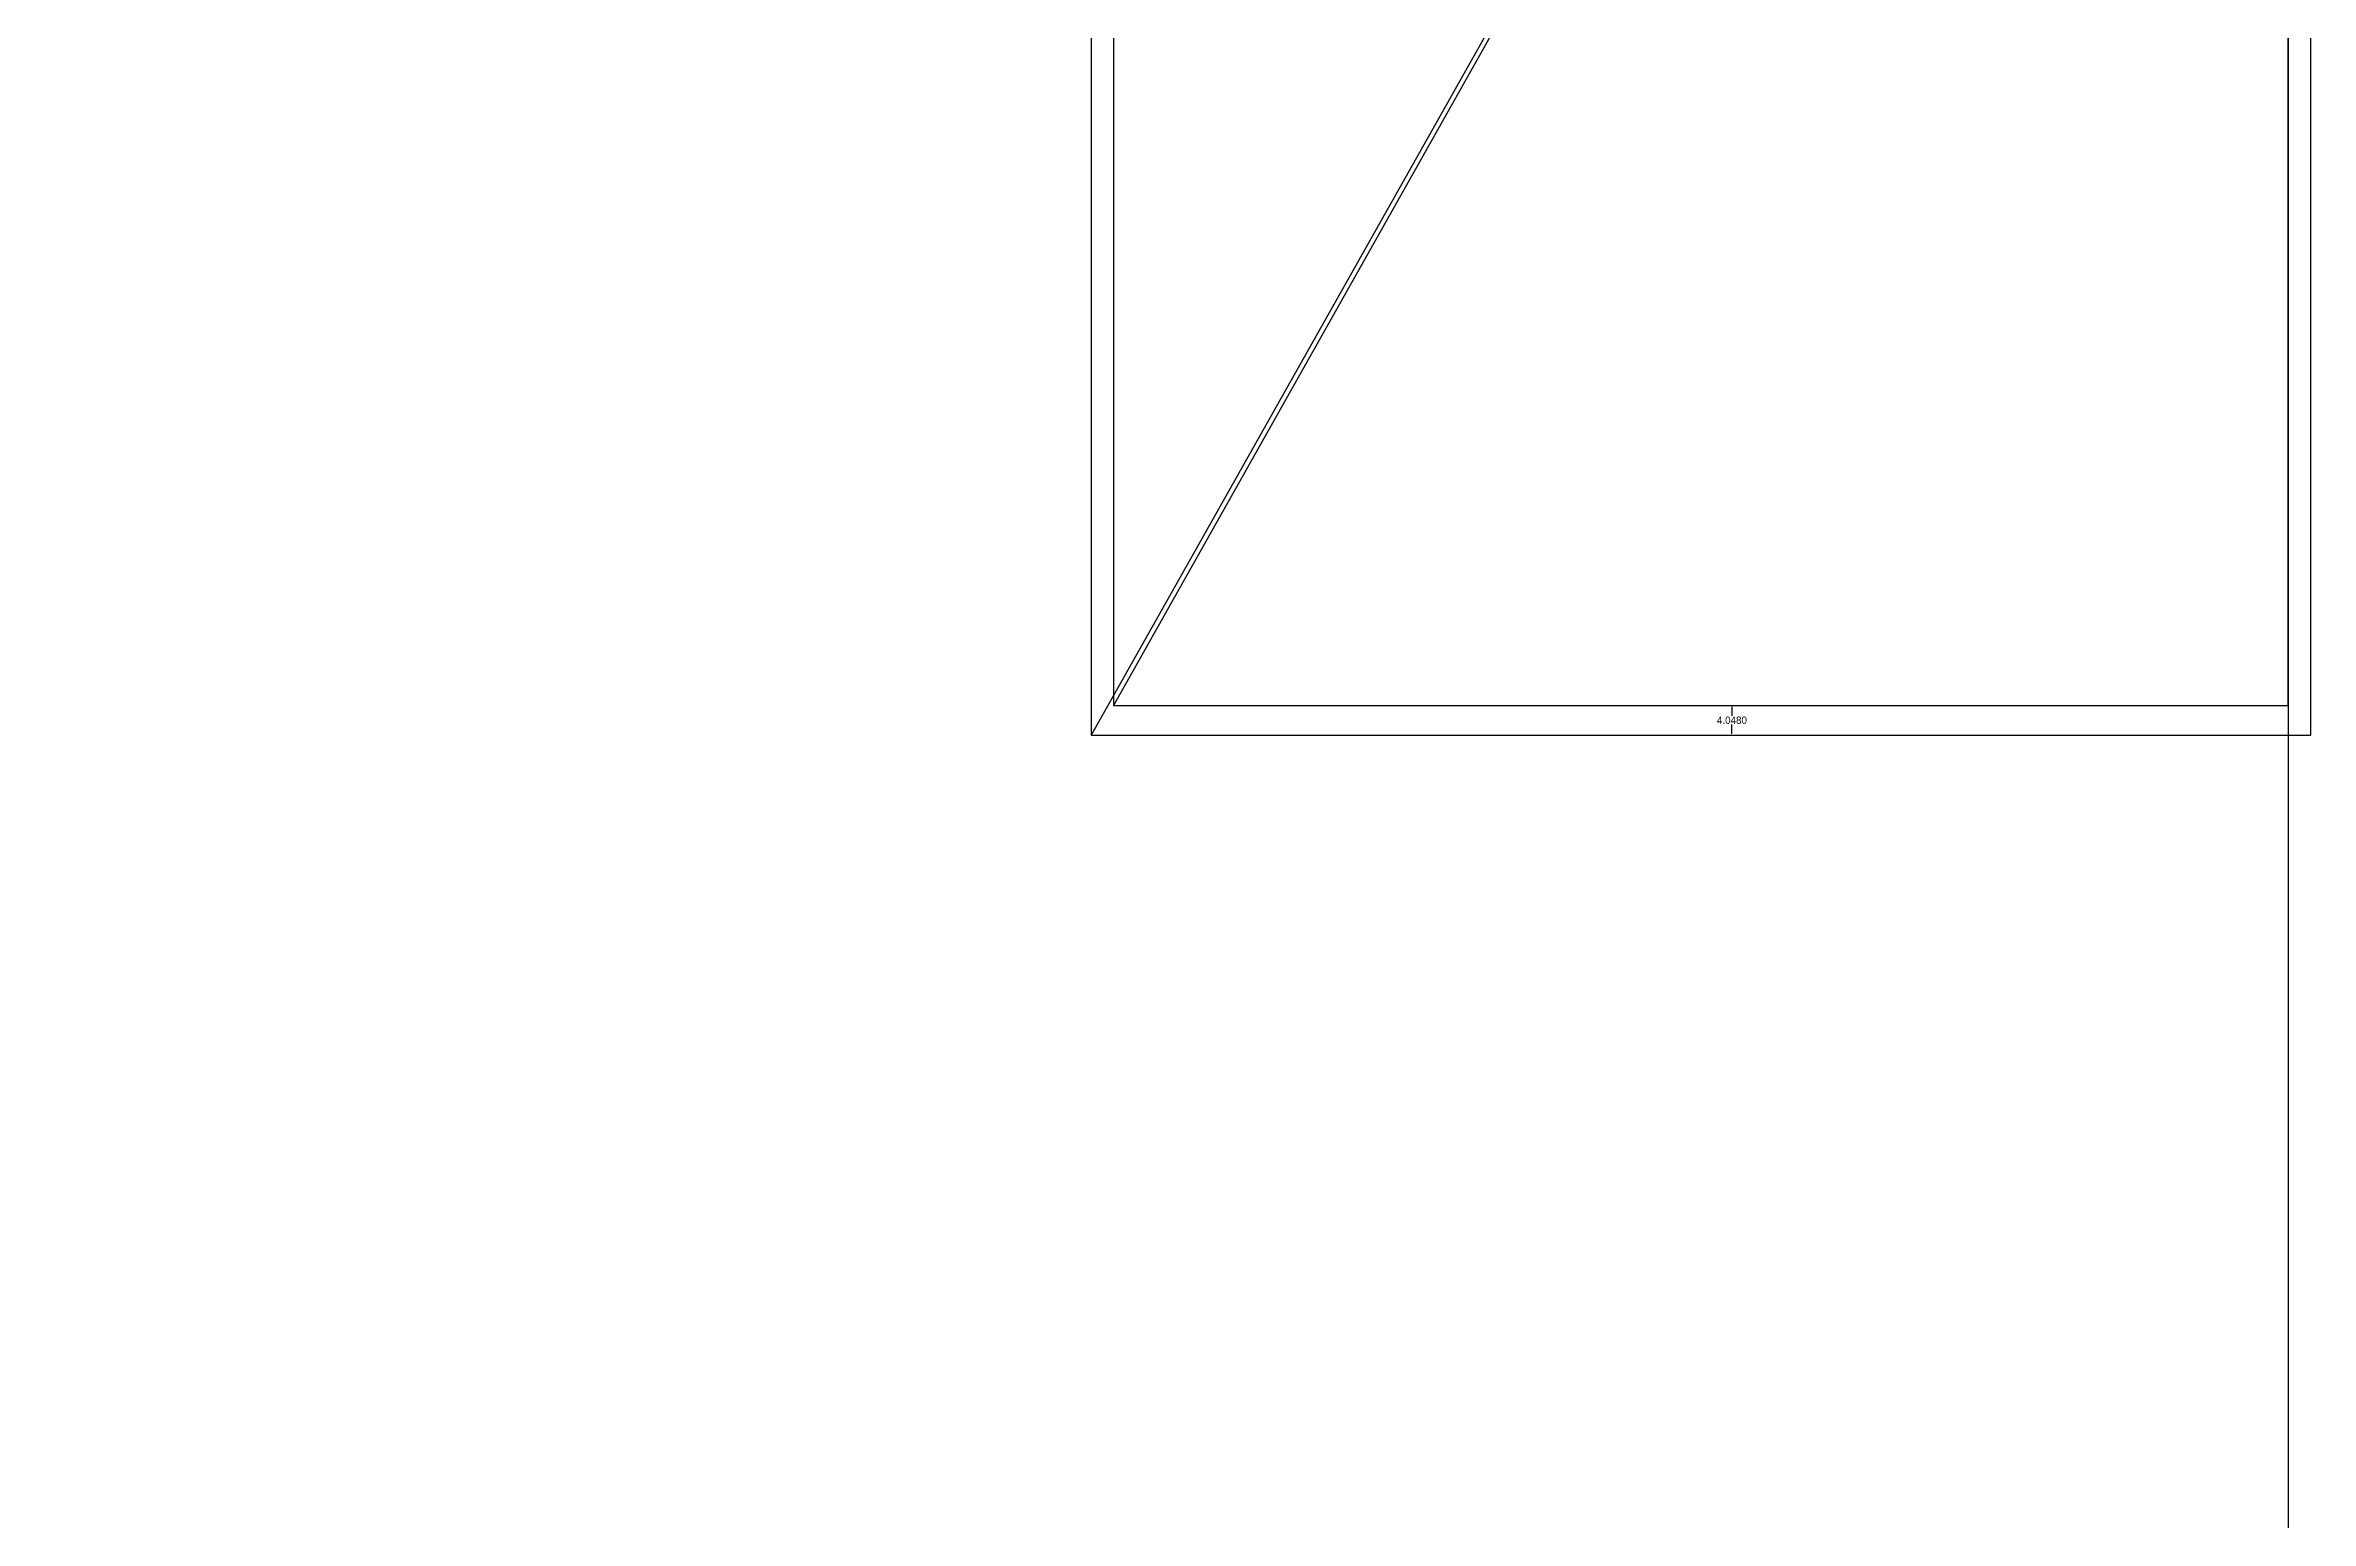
# Model space of a CAD drawing. Header units: millimetres. Extents: x -699 to 1964, y -797 to 40.
# Drawn here: x -305.5 to 3, y -395.3 to -194.4 of the extents above; entities that cross this region are included whole.
import ezdxf

# ---------------------------------------------------------------- set-up
doc = ezdxf.new("R2010")
doc.units = ezdxf.units.MM
doc.header["$LTSCALE"] = 0.3
doc.header["$PDMODE"] = 33
doc.header["$PDSIZE"] = 200
for name, color, linetype in [('S-ANNO-BK50', 4, 'Continuous'), ('S-ANNO-BK70', 220, 'Continuous'), ('S-ANNO-DIMS', 61, 'Continuous'), ('S-ANNO-NOTE', 53, 'Continuous')]:
    doc.layers.add(name, color=color, linetype=linetype)
doc.dimstyles.get("Standard").update_dxf_attribs({"dimtxt": 1, "dimasz": 0.18, "dimexe": 0.18, "dimexo": 0.0625, "dimgap": 0.09, "dimtad": 0, "dimtih": 1, "dimtoh": 1, "dimdec": 4, "dimzin": 0, "dimdsep": 46, "dimtxsty": 'Standard', "dimcen": 0.09, "dimadec": 0, "dimazin": 0, "dimtfac": 1, "dimtdec": 4, "dimtofl": 0, "dimtmove": 0, "dimatfit": 3, "dimfxl": 1, "dimtolj": 1, "dimtzin": 0, "dimarcsym": 0})

# ---------------------------------------------------------------- blocks, each defined once
blk = doc.blocks.new('*D14')
at = {"layer": 'Defpoints', "color": 0, "transparency": 16777216}
for p in [(-80, -284.3), (-80, -288.34), (-75.78, -288.34)]:
    blk.add_point(p, dxfattribs=at)
at = {"layer": 'S-ANNO-DIMS', "color": 0, "lineweight": -2, "transparency": 16777216}
for p, q in [((-79.94, -284.3), (-75.6, -284.3)), ((-75.78, -284.48), (-75.78, -285.73)), ((-75.78, -288.16), (-75.78, -286.91)), ((-79.94, -288.34), (-75.6, -288.34))]:
    blk.add_line(p, q, dxfattribs=at)
at = {"layer": 'S-ANNO-DIMS', "color": 0, "transparency": 16777216}
for points in [[(-75.81, -284.48), (-75.75, -284.48), (-75.78, -284.3)], [(-75.81, -288.16), (-75.75, -288.16), (-75.78, -288.34)]]:
    blk.add_solid(points, dxfattribs=at)
at = {"layer": 'S-ANNO-DIMS', "color": 0, "transparency": 16777216, "insert": (-75.78, -286.32), "char_height": 1, "attachment_point": 5}
blk.add_mtext('\\A1;4.0480', dxfattribs=at)

msp = doc.modelspace()

# ---------------------------------------------------------------- linework, layer by layer
at = {"layer": 'S-ANNO-BK50'}
msp.add_line((3.048, 6.51447), (-163.048, -288.34404), dxfattribs=at)
msp.add_lwpolyline([(-163.048, 6.51447), (-163.048, -288.34404), (3.048, -288.34404), (3.048, 6.51447)], close=True, dxfattribs=at)
at = {"layer": 'S-ANNO-BK70'}
msp.add_line((0, 0), (-160, -284.29604), dxfattribs=at)
msp.add_lwpolyline([(-160, 0), (-160, -284.29604), (0, -284.29604), (0, 0)], close=True, dxfattribs=at)
at = {"layer": 'S-ANNO-NOTE'}
msp.add_lwpolyline([(-699.06709, 0), (0, 0), (0, -797.17244)], dxfattribs=at)

# ---------------------------------------------------------------- dimensions: what is measured, and where the dimension line sits
at = {"layer": 'S-ANNO-DIMS'}
dim = msp.add_linear_dim(base=(-75.77648, -288.34404), p1=(-80, -284.29604), p2=(-80, -288.34404), angle=90, dimstyle='Standard', dxfattribs=at)
dim.commit()
dim.dimension.update_dxf_attribs({"geometry": '*D14', "text_midpoint": (-75.77648, -286.32004)})

doc.saveas('drawing.dxf')
